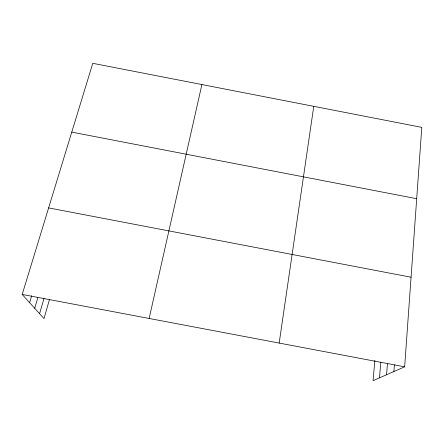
<?xml version="1.0" encoding="UTF-8"?>
<svg xmlns="http://www.w3.org/2000/svg" width="444" height="444" viewBox="0 0 444 444"><rect width="100%" height="100%" fill="white"/><g stroke="black" fill="none" stroke-linecap="round" stroke-linejoin="round"><path stroke-width="0.67" d="M374.875 360.428L373.065 380.686L404.656 366.811L421.8 127.373L92.774 63.314L22.2 294.45L43.989 318.576L49.473 299.545M393.895 371.534L394.405 364.94M386.546 374.764L387.434 363.914M379.481 377.866L380.824 362.176M279.171 343.068L313.764 106.338M149.14 318.465L201.898 84.56M39.572 313.68L44.012 298.451M34.699 308.286L37.807 297.769M29.626 302.675L31.729 295.654M22.2 294.45L404.656 366.811M48.629 207.903L411.072 277.223M71.767 132.123L416.694 198.712"/></g></svg>
